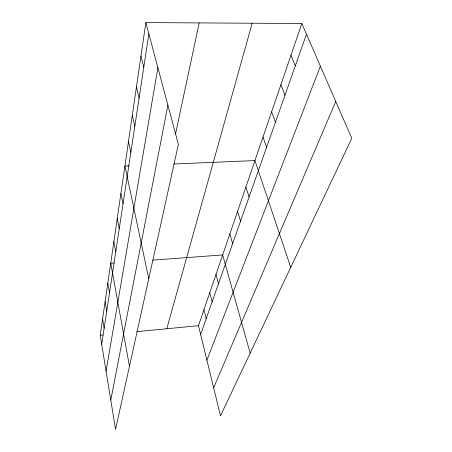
<?xml version="1.0" encoding="UTF-8"?>
<svg xmlns="http://www.w3.org/2000/svg" width="452" height="452" viewBox="0 0 452 452"><rect width="100%" height="100%" fill="white"/><g stroke="black" fill="none" stroke-linecap="round" stroke-linejoin="round"><path stroke-width="0.68" d="M145.838 22.6L178.376 144.403L115.554 429.4L100.22 335.237L145.838 22.6L301.829 23.504L351.78 138.272L220.497 415.857L198.479 325.672L301.829 23.504M101.7 344.351L148.844 33.86M106.073 371.188L157.878 67.67M110.78 400.082L167.89 105.146M175.54 133.939L199.179 22.911M166.765 328.762L252.188 23.216M200.615 334.418L306.479 34.182M206.897 360.159L320.395 66.15M213.649 387.822L335.757 101.457M100.22 335.237L102.994 334.972M136.866 331.672L198.479 325.672M114.13 262.962L110.729 263.217L129.475 366.256M152.714 260.115L222.672 254.945L250.154 353.142M129.08 165.856L124.91 166.031L148.77 278.72M173.969 163.974L254.945 160.579L290.726 267.364M290.958 55.302L295.297 65.896M280.918 84.654L284.98 95.152M271.618 111.836L275.438 122.215M262.985 137.075L266.578 147.335M245.905 187.009L249.08 196.97M237.566 211.4L240.543 221.186M229.842 233.983L232.639 243.588M215.994 274.46L218.491 283.72M209.768 292.67L212.129 301.755M140.945 56.11L143.77 67.28M203.942 309.705L206.185 318.62M136.453 86.92L139.109 97.977M132.306 115.333L134.815 126.266M128.47 141.629L130.843 152.42M120.916 193.377L123.04 203.829M117.249 218.525L119.249 228.785M113.864 241.735L115.757 251.798M107.819 283.155L109.525 292.834M105.107 301.721L106.734 311.202M102.581 319.039L104.135 328.333"/></g></svg>
